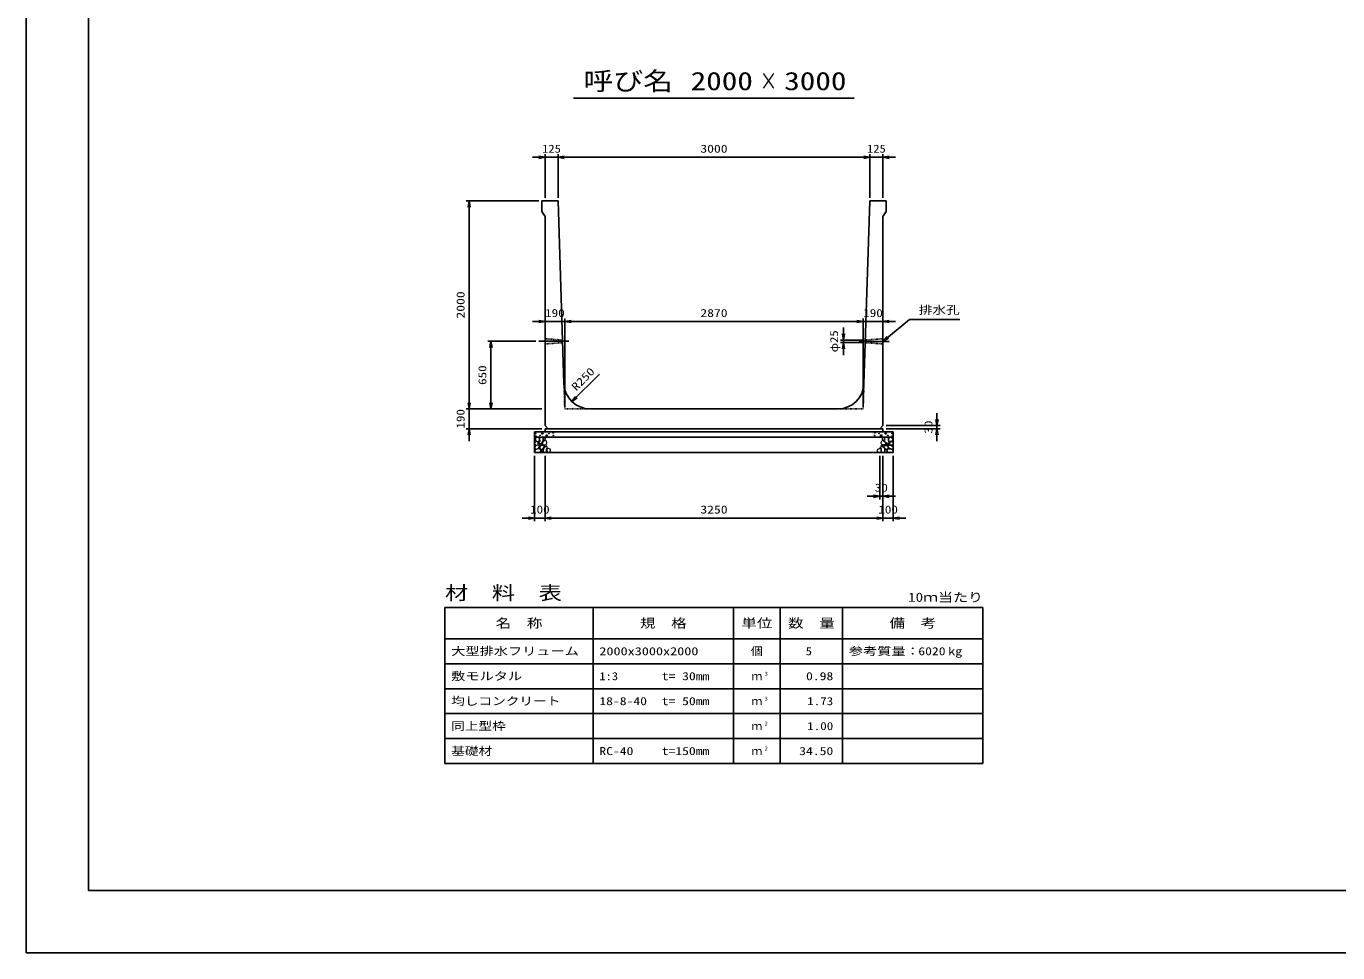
# Model space of a CAD drawing. Units: millimetres at full size. Extents: x 0 to 25230, y 0 to 17820.
# Drawn here: x 0 to 12615, y 0 to 8910 of the extents above; entities that cross this region are included whole.
import ezdxf
from ezdxf.enums import TextEntityAlignment as Align

# ---------------------------------------------------------------- set-up
doc = ezdxf.new("R2010")
doc.units = ezdxf.units.MM
doc.linetypes.add('CHAIN', pattern=[18.5, 12, -1.5, 3.5, -1.5])
doc.linetypes.add('DASHED_SPACED', pattern=[12, 6, -6])
for name, color, linetype, lineweight in [('0_2', 7, 'Continuous', 25), ('D-BMK', 2, 'CHAIN', 25), ('D-DCR-HCHn', 4, 'Continuous', 9), ('D-MTR-FRAM', 7, 'Continuous', 25), ('D-MTR-LINE', 7, 'Continuous', 25), ('D-STR-DIM', 7, 'Continuous', 25), ('D-STR-STRn', 1, 'Continuous', 25), ('D-TTL', 2, 'Continuous', 25), ('D-TTL-TXT', 7, 'Continuous', 25)]:
    doc.layers.add(name, color=color, linetype=linetype, lineweight=lineweight)
doc.layers.add('D-MTR', color=7, linetype='Continuous')
doc.layers.add('D-MTR-TXT', color=7, linetype='Continuous')
doc.styles.add('ＭＳ ゴシック', font='')
doc.styles.get('ＭＳ ゴシック').set_extended_font_data('MS Gothic')

# ---------------------------------------------------------------- blocks, each defined once
blk = doc.blocks.new('open_arrow')
at = {"color": 0, "linetype": 'Continuous', "lineweight": -2}
blk.add_lwpolyline([(7.5, 1.25), (0, 0), (7.5, -1.25)], dxfattribs=at)

msp = doc.modelspace()

# ---------------------------------------------------------------- linework, layer by layer
at = {"layer": '0_2'}
for p, q in [((4900, 5880), (4440, 5880)), ((4470, 5880), (4470, 5229.663)), ((4960, 5229.663), (4440, 5229.663)), ((8210, 4779.663), (8210, 4359.663)), ((8240, 4779.663), (8240, 4359.663)), ((8360, 4389.663), (8090, 4389.663))]:
    msp.add_line(p, q, dxfattribs=at)
at = {"layer": 'D-BMK'}
for p, q in [((4930, 5880), (5218.875, 5880)), ((8011.125, 5879.663), (8300, 5879.663))]:
    msp.add_line(p, q, dxfattribs=at)
at = {"layer": 'D-DCR-HCHn'}
for points in [[(4928.399, 4953.358), (4912.796, 4956.825), (4898.928, 4949.891), (4897.194, 4934.289), (4900.661, 4922.154), (4917.997, 4916.953), (4930.132, 4916.953), (4935.333, 4925.621), (4935.333, 4944.69)], [(4942.267, 4955.092), (4937.067, 4939.49), (4938.8, 4922.154), (4926.665, 4903.084), (4942.267, 4894.416), (4959.603, 4903.084), (4970.005, 4916.953), (4973.472, 4939.49), (4970.005, 4951.625), (4959.603, 4956.825)], [(4971.739, 4913.486), (4963.071, 4892.683), (4970.005, 4884.015), (4990.808, 4884.015), (4999.476, 4887.482), (5008.144, 4899.617), (5008.144, 4910.018), (4999.476, 4923.887), (4989.074, 4925.621)], [(4975.206, 4951.625), (4975.206, 4930.822), (4983.874, 4925.621), (4992.542, 4930.822), (4994.275, 4942.957), (4992.542, 4953.358), (4980.407, 4956.825)], [(8258.261, 4913.486), (8266.929, 4892.683), (8259.995, 4884.015), (8239.192, 4884.015), (8230.524, 4887.482), (8221.856, 4899.617), (8221.856, 4910.018), (8230.524, 4923.887), (8240.926, 4925.621)], [(8254.794, 4951.625), (8254.794, 4930.822), (8246.126, 4925.621), (8237.458, 4930.822), (8235.725, 4942.957), (8237.458, 4953.358), (8249.593, 4956.825)], [(8287.733, 4955.092), (8292.933, 4939.49), (8291.2, 4922.154), (8303.335, 4903.084), (8287.733, 4894.416), (8270.397, 4903.084), (8259.995, 4916.953), (8256.528, 4939.49), (8259.995, 4951.625), (8270.397, 4956.825)], [(8301.601, 4953.358), (8317.204, 4956.825), (8331.072, 4949.891), (8332.806, 4934.289), (8329.339, 4922.154), (8312.003, 4916.953), (8299.868, 4916.953), (8294.667, 4925.621), (8294.667, 4944.69)], [(4895.46, 4910.018), (4890.26, 4894.416), (4897.194, 4884.015), (4914.53, 4882.281), (4926.366, 4887.362), (4921.464, 4899.617), (4924.932, 4906.551), (4917.997, 4913.486), (4907.596, 4916.953)], [(4928.366, 4852.419), (4941.208, 4871.681), (4939.603, 4876.497), (4921.946, 4881.312), (4905.894, 4879.707), (4894.658, 4870.076), (4893.052, 4858.84), (4894.658, 4847.604), (4907.499, 4844.393)], [(4934.787, 4812.29), (4946.023, 4817.105), (4949.234, 4833.157), (4942.813, 4844.393), (4931.577, 4847.604), (4917.13, 4845.999), (4901.078, 4839.578), (4893.052, 4829.947), (4893.052, 4818.711), (4897.868, 4812.29), (4917.13, 4813.895)], [(4945.735, 4894.416), (4937.067, 4887.482), (4940.534, 4882.281), (4952.669, 4882.281), (4957.87, 4884.015), (4961.337, 4890.949), (4956.136, 4896.15)], [(4973.311, 4852.419), (4981.337, 4871.681), (4974.916, 4879.707), (4955.654, 4879.707), (4947.628, 4876.497), (4939.603, 4865.261), (4939.603, 4855.63), (4947.628, 4842.788), (4957.259, 4841.183)], [(4970.101, 4817.105), (4970.101, 4836.367), (4962.075, 4841.183), (4954.049, 4836.367), (4952.444, 4825.131), (4954.049, 4815.5), (4965.285, 4812.29)], [(5000.599, 4813.895), (5005.415, 4828.342), (5003.81, 4844.393), (5015.046, 4862.05), (5000.599, 4870.076), (4984.548, 4862.05), (4974.916, 4849.209), (4971.706, 4828.342), (4974.916, 4817.105), (4984.548, 4812.29)], [(4997.389, 4870.076), (5005.415, 4876.497), (5002.204, 4881.312), (4990.968, 4881.312), (4986.153, 4879.707), (4982.942, 4873.287), (4987.758, 4868.471)], [(5013.441, 4815.5), (5027.887, 4812.29), (5040.729, 4818.711), (5042.334, 4833.157), (5039.124, 4844.393), (5023.072, 4849.209), (5011.836, 4849.209), (5007.02, 4841.183), (5007.02, 4823.526)], [(8216.559, 4815.5), (8202.113, 4812.29), (8189.271, 4818.711), (8187.666, 4833.157), (8190.876, 4844.393), (8206.928, 4849.209), (8218.164, 4849.209), (8222.98, 4841.183), (8222.98, 4823.526)], [(8229.401, 4813.895), (8224.585, 4828.342), (8226.19, 4844.393), (8214.954, 4862.05), (8229.401, 4870.076), (8245.452, 4862.05), (8255.084, 4849.209), (8258.294, 4828.342), (8255.084, 4817.105), (8245.452, 4812.29)], [(8232.611, 4870.076), (8224.585, 4876.497), (8227.796, 4881.312), (8239.032, 4881.312), (8243.847, 4879.707), (8247.058, 4873.287), (8242.242, 4868.471)], [(8256.689, 4852.419), (8248.663, 4871.681), (8255.084, 4879.707), (8274.346, 4879.707), (8282.372, 4876.497), (8290.397, 4865.261), (8290.397, 4855.63), (8282.372, 4842.788), (8272.741, 4841.183)], [(8259.899, 4817.105), (8259.899, 4836.367), (8267.925, 4841.183), (8275.951, 4836.367), (8277.556, 4825.131), (8275.951, 4815.5), (8264.715, 4812.29)], [(8284.265, 4894.416), (8292.933, 4887.482), (8289.466, 4882.281), (8277.331, 4882.281), (8272.13, 4884.015), (8268.663, 4890.949), (8273.864, 4896.15)], [(8295.213, 4812.29), (8283.977, 4817.105), (8280.766, 4833.157), (8287.187, 4844.393), (8298.423, 4847.604), (8312.87, 4845.999), (8328.922, 4839.578), (8336.948, 4829.947), (8336.948, 4818.711), (8332.132, 4812.29), (8312.87, 4813.895)], [(8301.634, 4852.419), (8288.792, 4871.681), (8290.397, 4876.497), (8308.054, 4881.312), (8324.106, 4879.707), (8335.342, 4870.076), (8336.948, 4858.84), (8335.342, 4847.604), (8322.501, 4844.393)], [(8334.54, 4910.018), (8339.74, 4894.416), (8332.806, 4884.015), (8315.47, 4882.281), (8303.634, 4887.362), (8308.536, 4899.617), (8305.068, 4906.551), (8312.003, 4913.486), (8322.404, 4916.953)]]:
    msp.add_lwpolyline(points, close=True, dxfattribs=at)
for centre, radius in [((4900.727, 4993.618), 3), ((4901.869, 4968.573), 3), ((4942.292, 4975.414), 3), ((4963.336, 4993.618), 7.5), ((5006.664, 4974.623), 7.5), ((5027.708, 4992.827), 3), ((5068.131, 4999.669), 3), ((5069.273, 4974.623), 3), ((8160.727, 4974.623), 3), ((8161.869, 4999.669), 3), ((8202.292, 4992.827), 3), ((8223.336, 4974.623), 7.5), ((8266.664, 4993.618), 7.5), ((8287.708, 4975.414), 3), ((8328.131, 4968.573), 3), ((8329.273, 4993.618), 3)]:
    msp.add_circle(centre, radius, dxfattribs=at)
at = {"layer": 'D-MTR-FRAM'}
for p, q in [((4027.5, 3319.663), (9202.5, 3319.663)), ((4027.5, 3319.663), (4027.5, 1819.663)), ((9202.5, 3319.663), (9202.5, 1819.663)), ((4027.5, 1819.663), (9202.5, 1819.663))]:
    msp.add_line(p, q, dxfattribs=at)
at = {"layer": 'D-MTR-LINE'}
for p, q in [((5452.5, 3319.663), (5452.5, 1819.663)), ((6802.5, 3319.663), (6802.5, 1819.663)), ((7252.5, 3319.663), (7252.5, 1819.663)), ((7852.5, 3319.663), (7852.5, 1819.663)), ((4027.5, 3019.663), (9202.5, 3019.663)), ((4027.5, 2779.663), (9202.5, 2779.663)), ((4027.5, 2539.663), (9202.5, 2539.663)), ((4027.5, 2299.663), (9202.5, 2299.663)), ((4027.5, 2059.663), (9202.5, 2059.663))]:
    msp.add_line(p, q, dxfattribs=at)
at = {"layer": 'D-STR-DIM'}
for p, q in [((4870, 7649.663), (5235, 7649.663)), ((4990, 7259.663), (4990, 7679.663)), ((5115, 7259.663), (5115, 7679.663)), ((5115, 7259.663), (5115, 7679.663)), ((5115, 7649.663), (8115, 7649.663)), ((7995, 7649.663), (8360, 7649.663)), ((8115, 7259.663), (8115, 7679.663)), ((8115, 7259.663), (8115, 7679.663)), ((8240, 7259.663), (8240, 7679.663)), ((4930, 7229.663), (4230, 7229.663)), ((4260, 7229.663), (4260, 5229.663)), ((4870, 6069.663), (5300, 6069.663)), ((5180, 5259.663), (5180, 6099.663)), ((5180, 5259.663), (5180, 6099.663)), ((5180, 6069.663), (8050, 6069.663)), ((7930, 6069.663), (8360, 6069.663)), ((8050, 5259.663), (8050, 6099.663)), ((8050, 5259.663), (8050, 6099.663)), ((7861.125, 6012.163), (7861.125, 5747.163)), ((8041.531, 5892.163), (7831.125, 5892.163)), ((8040.719, 5867.163), (7831.125, 5867.163)), ((5248.125, 5300.038), (5513.29, 5565.203)), ((4260, 5349.663), (4260, 4919.663)), ((4960, 5229.663), (4230, 5229.663)), ((4960, 5229.663), (4230, 5229.663)), ((8760, 5189.663), (8760, 4919.663)), ((8270, 5069.663), (8790, 5069.663)), ((4960, 5039.663), (4230, 5039.663)), ((8270, 5039.663), (8790, 5039.663)), ((4890, 4779.663), (4890, 4149.663)), ((4990, 4779.663), (4990, 4149.663)), ((4990, 4779.663), (4990, 4149.663)), ((8240, 4779.663), (8240, 4149.663)), ((8240, 4779.663), (8240, 4149.663)), ((8340, 4779.663), (8340, 4149.663)), ((5110, 4179.663), (4770, 4179.663)), ((4990, 4179.663), (8240, 4179.663)), ((8460, 4179.663), (8120, 4179.663))]:
    msp.add_line(p, q, dxfattribs=at)
msp.add_lwpolyline([(8240, 5879.663), (8495, 6089.663), (8555, 6089.663), (8979.416, 6089.663)], dxfattribs=at)
at = {"layer": 'D-STR-STRn'}
for p, q in [((4960, 7229.663), (5115, 7229.663)), ((4960, 7129.663), (4960, 7229.663)), ((5115, 7229.663), (5172.139, 5471.542)), ((8115, 7229.663), (8057.861, 5471.542)), ((8270, 7229.663), (8115, 7229.663)), ((8270, 7129.663), (8270, 7229.663)), ((4960, 7129.663), (4990, 7079.663)), ((4990, 5069.663), (4990, 7079.663)), ((8270, 7129.663), (8240, 7079.663)), ((8240, 5069.663), (8240, 7079.663)), ((5422.007, 5229.663), (7807.993, 5229.663)), ((4990, 5069.663), (5020, 5039.663)), ((8240, 5069.663), (8210, 5039.663)), ((4890, 4809.663), (4890, 5009.663)), ((4890, 5009.663), (8340, 5009.663)), ((4890, 4959.663), (8340, 4959.663)), ((4990, 5039.663), (8240, 5039.663)), ((4990, 5039.663), (4990, 5009.663)), ((8240, 5039.663), (8240, 5009.663)), ((8340, 4809.663), (8340, 5009.663)), ((4890, 4809.663), (8340, 4809.663))]:
    msp.add_line(p, q, dxfattribs=at)
at = {"layer": 'D-STR-STRn', "color": 2, "linetype": 'DASHED_SPACED'}
for p, q in [((5158.469, 5892.163), (4990, 5904.663)), ((5159.281, 5867.163), (4990, 5854.663)), ((8240, 5854.663), (8070.719, 5867.163)), ((8240, 5904.663), (8071.531, 5892.163)), ((5172.139, 5471.542), (5180, 5229.663)), ((8057.861, 5471.542), (8050, 5229.663)), ((5180, 5229.663), (5422.007, 5229.663)), ((8050, 5229.663), (7807.993, 5229.663))]:
    msp.add_line(p, q, dxfattribs=at)
at = {"layer": 'D-STR-STRn'}
for centre, start, end in [((5422.007, 5479.663), 181.86146, 270), ((7807.993, 5479.663), 270, 358.13854)]:
    msp.add_arc(centre, 250, start, end, dxfattribs=at)
at = {"layer": 'D-TTL'}
for points in [[(0, 0), (25230, 0), (25230, 17820), (0, 17820)], [(600, 600), (24630, 600), (24630, 17220), (600, 17220)]]:
    msp.add_lwpolyline(points, close=True, dxfattribs=at)
at = {"layer": 'D-TTL-TXT'}
msp.add_line((5265, 8219.663), (7965, 8219.663), dxfattribs=at)

# ---------------------------------------------------------------- block references
at = {"layer": '0_2', "xscale": 8, "yscale": 8}
for p, rotation in [((4470, 5880), 270), ((4470, 5229.663), 90), ((8210, 4389.663), 180)]:
    msp.add_blockref('open_arrow', p, dxfattribs=dict(at, rotation=rotation))
msp.add_blockref('open_arrow', (8240, 4389.663), dxfattribs=at)
at = {"layer": 'D-STR-DIM', "xscale": 8, "yscale": 8}
for p, rotation in [((4990, 7649.663), 180), ((8115, 7649.663), 180), ((8115, 7649.663), 180), ((4260, 7229.663), 270), ((4990, 6069.663), 180), ((8050, 6069.663), 180), ((8050, 6069.663), 180), ((7861.125, 5892.163), 90), ((7861.125, 5867.163), 270), ((8240, 5879.663), 39.5), ((5248.125, 5300.038), 45), ((4260, 5229.663), 90), ((4260, 5229.663), 90), ((8760, 5069.663), 90), ((4260, 5039.663), 270), ((8760, 5039.663), 270), ((4890, 4179.663), 180), ((8240, 4179.663), 180), ((8240, 4179.663), 180)]:
    msp.add_blockref('open_arrow', p, dxfattribs=dict(at, rotation=rotation))
for p in [(5115, 7649.663), (5115, 7649.663), (8240, 7649.663), (5180, 6069.663), (5180, 6069.663), (8240, 6069.663), (4990, 4179.663), (4990, 4179.663), (8340, 4179.663)]:
    msp.add_blockref('open_arrow', p, dxfattribs=at)

# ---------------------------------------------------------------- texts
at = {"layer": '0_2', "style": 'ＭＳ ゴシック', "width": 1.2}
msp.add_text('650', height=76.98, rotation=90, dxfattribs=at).set_placement((4387.5, 5554.831), align=Align.MIDDLE_CENTER)
msp.add_text('30', height=76.98, dxfattribs=at).set_placement((8225, 4472.163), align=Align.MIDDLE_CENTER)
at = {"layer": 'D-MTR', "style": 'ＭＳ ゴシック', "width": 1.25}
msp.add_text('材\u3000料\u3000表', height=132, dxfattribs=at).set_placement((4027.5, 3355.663), align=Align.BOTTOM_LEFT)
at = {"layer": 'D-MTR', "style": 'ＭＳ ゴシック', "width": 1.2}
msp.add_text('10ｍ当たり', height=87.98, dxfattribs=at).set_placement((9202.5, 3348.663), align=Align.BOTTOM_RIGHT)
at = {"layer": 'D-MTR-TXT', "style": 'ＭＳ ゴシック'}
for s, height, width, p in [('名\u3000称', 87.98, 1.25, (4740, 3169.663)), ('規\u3000格', 87.98, 1.25, (6127.5, 3169.663)), ('単位', 87.98, 1.25, (7027.5, 3169.663)), ('数\u3000量', 87.98, 1.25, (7552.5, 3169.663)), ('備\u3000考', 87.98, 1.25, (8527.5, 3169.663)), ('個', 76.98, 1.1, (7027.5, 2899.663))]:
    msp.add_text(s, height=height, dxfattribs=dict(at, width=width)).set_placement(p, align=Align.MIDDLE_CENTER)
for s, width, p in [('大型排水フリューム', 1.3, (4087.5, 2899.663)), ('2000x3000x2000', 1.3, (5512.5, 2899.663)), ('参考質量：    kg', 1.3, (7912.5, 2899.663)), ('敷モルタル', 1.3, (4087.5, 2659.663)), ('1:3', 1.15, (5512.5, 2659.663)), ('t= 30mm', 1.25, (6112.5, 2659.663)), ('均しコンクリート', 1.25, (4087.5, 2419.663)), ('18-8-40', 1.25, (5512.5, 2419.663)), ('t= 50mm', 1.25, (6112.5, 2419.663)), ('同上型枠', 1.25, (4087.5, 2179.663)), ('基礎材', 1.25, (4087.5, 1939.663)), ('RC-40', 1.25, (5512.5, 1939.663)), ('t=150mm', 1.25, (6112.5, 1939.663))]:
    msp.add_text(s, height=76.98, dxfattribs=dict(at, width=width)).set_placement(p, align=Align.MIDDLE_LEFT)
for s, width, p in [('5', 1.15, (7557.83, 2899.663)), ('6020', 1.25, (8842.5, 2899.663)), ('0.98', 1.25, (7762.5, 2659.663)), ('1.73', 1.2, (7762.5, 2419.663)), ('1.00', 1.2, (7762.5, 2179.663)), ('34.50', 1.25, (7762.5, 1939.663))]:
    msp.add_text(s, height=76.98, dxfattribs=dict(at, width=width)).set_placement(p, align=Align.MIDDLE_RIGHT)
for p in [(7027.5, 2659.663), (7027.5, 2419.663), (7027.5, 2179.663), (7027.5, 1939.663)]:
    msp.add_text('ｍ', height=76.98, dxfattribs=at).set_placement(p, align=Align.MIDDLE_CENTER)
at = {"layer": 'D-MTR-TXT', "style": 'ＭＳ ゴシック', "width": 1.15}
for s, p in [('3', (7102.5, 2652.663)), ('3', (7102.5, 2412.663)), ('2', (7102.5, 2172.663)), ('2', (7102.5, 1932.663))]:
    msp.add_text(s, height=38.49, dxfattribs=at).set_placement(p, align=Align.BOTTOM_LEFT)
at = {"layer": 'D-STR-DIM', "style": 'ＭＳ ゴシック'}
for s, width, p in [('125', 1.15, (5052.5, 7732.163)), ('3000', 1.25, (6615, 7732.163)), ('125', 1.15, (8177.5, 7732.163)), ('190', 1.2, (5085, 6152.163)), ('2870', 1.25, (6615, 6152.163)), ('190', 1.2, (8145, 6152.163)), ('100', 1.2, (4940, 4262.163)), ('3250', 1.25, (6615, 4262.163)), ('100', 1.2, (8290, 4262.163))]:
    msp.add_text(s, height=76.98, dxfattribs=dict(at, width=width)).set_placement(p, align=Align.MIDDLE_CENTER)
for s, width, p in [('2000', 1.25, (4177.5, 6229.663)), ('φ25', 1.15, (7770.097, 5879.663)), ('190', 1.2, (4177.5, 5134.663)), ('30', 1.2, (8677.5, 5054.663))]:
    msp.add_text(s, height=76.98, rotation=90, dxfattribs=dict(at, width=width)).set_placement(p, align=Align.MIDDLE_CENTER)
at = {"layer": 'D-STR-DIM', "style": 'ＭＳ ゴシック', "width": 1.25}
msp.add_text('排水孔', height=76.98, dxfattribs=at).set_placement((8585, 6119.663), align=Align.BOTTOM_LEFT)
msp.add_text('R250', height=76.98, rotation=45, dxfattribs=at).set_placement((5306.535, 5381.075), align=Align.BOTTOM_LEFT)
at = {"layer": 'D-TTL-TXT', "style": 'ＭＳ ゴシック'}
for s, width, p in [('呼び名', 1.2, (5790, 8242.163)), ('2000', 1.25, (6690, 8242.163)), ('×', 0.7, (7140, 8242.163)), ('3000', 1.25, (7590, 8242.163))]:
    msp.add_text(s, height=176, dxfattribs=dict(at, width=width)).set_placement(p, align=Align.BOTTOM_CENTER)

doc.saveas('drawing.dxf')
